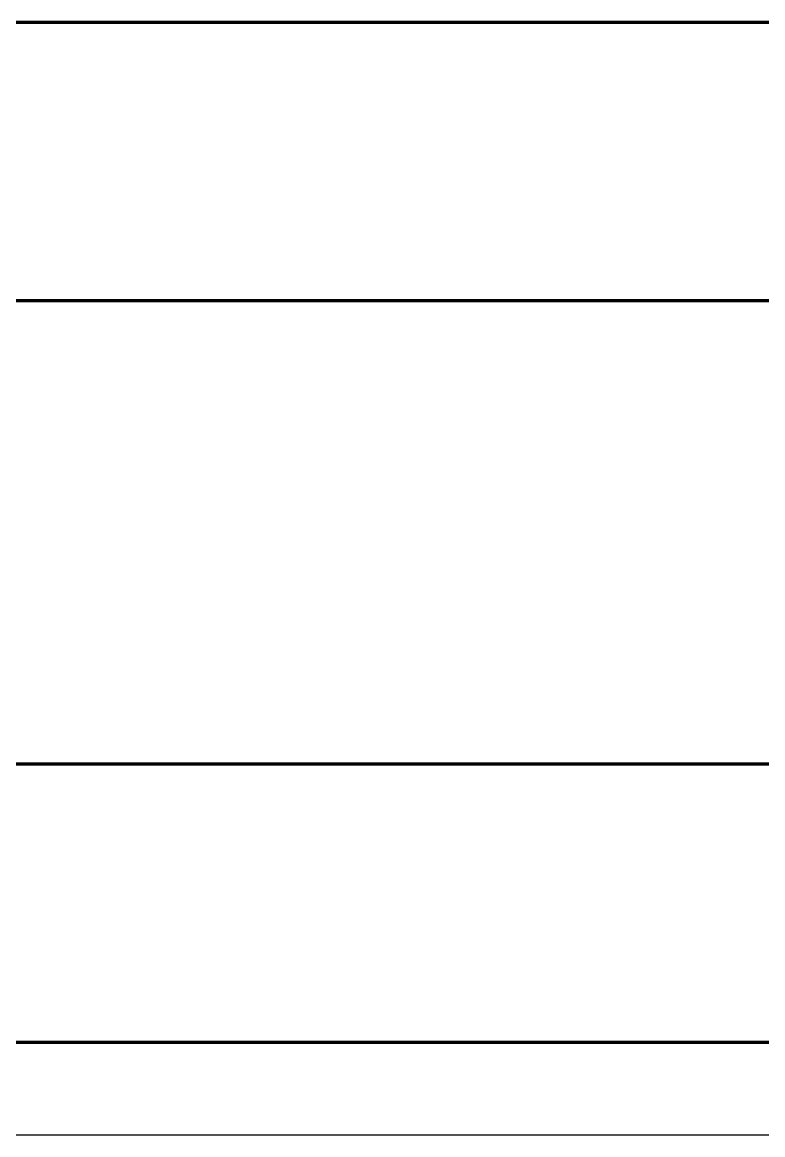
# Model space of a CAD drawing. Extents: x -100 to 346, y -219 to 96.
# Drawn here: x 202 to 261.9, y -218.7 to -128.7 of the extents above; entities that cross this region are included whole.
import ezdxf

# ---------------------------------------------------------------- set-up
doc = ezdxf.new("R2010")
doc.units = 0
doc.layers.get('0').update_dxf_attribs({"linetype": 'CONTINUOUS', "lineweight": 25})

msp = doc.modelspace()

# ---------------------------------------------------------------- linework, layer by layer
at = {"lineweight": 70}
for p, q in [((60.848, -128.656), (338.348, -128.656)), ((158.348, -151.156), (338.348, -151.156)), ((158.348, -188.656), (338.348, -188.656)), ((-69.652, -211.156), (338.348, -211.156))]:
    msp.add_line(p, q, dxfattribs=at)
msp.add_line((-99.652, -218.656), (345.848, -218.656))

doc.saveas('drawing.dxf')
